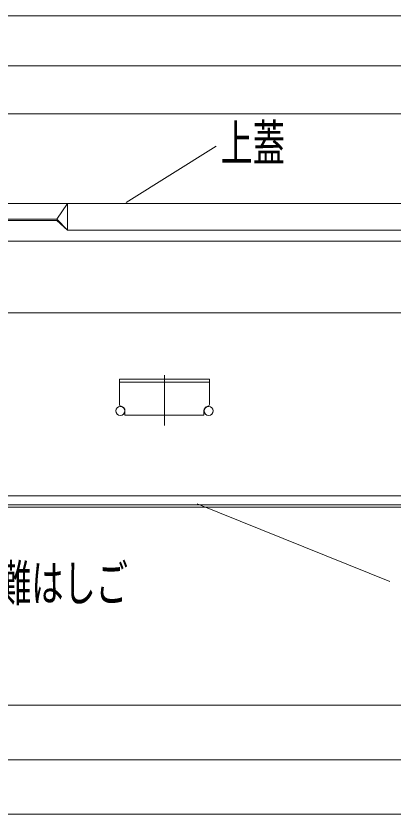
# Model space of a CAD drawing. Units: millimetres, scale not verified. Extents: x -2000 to 2000, y -1385 to 1385.
# Drawn here: x -1182.7 to -972.7, y -1044.5 to -600 of the extents above; entities that cross this region are included whole.
import ezdxf
from ezdxf.enums import TextEntityAlignment as Align

# ---------------------------------------------------------------- set-up
doc = ezdxf.new("R2010")
doc.units = ezdxf.units.MM
doc.header["$LTSCALE"] = 10
for name, color, linetype, lineweight in [('0-1_sunpou', 1, 'Continuous', 9), ('0-2_0', 4, 'Continuous', 9), ('0-8_center', 5, 'Continuous', 9), ('0-F_08文字', 2, 'Continuous', 9)]:
    doc.layers.add(name, color=color, linetype=linetype, lineweight=lineweight)
doc.styles.add('ＭＳ ゴシック', font='')
doc.styles.get('ＭＳ ゴシック').set_extended_font_data('MS Gothic')

msp = doc.modelspace()

# ---------------------------------------------------------------- linework, layer by layer
at = {"layer": '0-1_sunpou'}
for p, q in [((-1532.49, -600.05), (-889.69, -600.05)), ((-1520.44, -627.8), (-900.94, -627.8)), ((-1506.09, -654.51), (-916.09, -654.51)), ((-1494.09, -983.87), (-928.29, -983.87)), ((-1506.09, -1014.39), (-916.09, -1014.39)), ((-1521.09, -1044.55), (-901.09, -1044.55))]:
    msp.add_line(p, q, dxfattribs=at)
at = {"layer": '0-2_0'}
for p, q in [((-897.94, -704.41), (-1209.99, -704.41)), ((-1159.99, -713.16), (-1153.99, -704.41)), ((-1153.99, -704.41), (-1153.99, -719.41)), ((-1159.99, -713.16), (-1209.99, -713.16)), ((-1159.99, -713.91), (-1209.99, -713.91)), ((-1159.99, -713.16), (-1153.99, -719.41)), ((-1159.99, -713.91), (-1153.99, -719.41)), ((-895.94, -719.41), (-1153.99, -719.41)), ((-885.89, -725.41), (-1209.99, -725.41)), ((-885.89, -765.41), (-1209.99, -765.41)), ((-1124.99, -802.41), (-1074.99, -802.41)), ((-1124.99, -802.41), (-1124.99, -816.46)), ((-1124.99, -804.01), (-1074.99, -804.01)), ((-1074.99, -802.41), (-1074.99, -816.46)), ((-1121.99, -820.01), (-1121.99, -822.41)), ((-1077.99, -820.01), (-1077.99, -822.41)), ((-1121.99, -822.41), (-1077.99, -822.41)), ((-1209.99, -867.41), (-911.09, -867.41)), ((-1209.99, -872.41), (-911.09, -872.41)), ((-923.29, -873.61), (-1209.99, -873.61))]:
    msp.add_line(p, q, dxfattribs=at)
for centre in [(-1124.59, -820.01), (-1075.39, -820.01)]:
    msp.add_circle(centre, 2.5, dxfattribs=at)
for centre, radius, start, end in [((-1123.99, -816.46), 1, 180, 260.4072), ((-1124.59, -820.01), 2.6, 0, 80.4049), ((-1075.39, -820.01), 2.6, 99.5951, 180), ((-1075.99, -816.46), 1, 279.5928, 0)]:
    msp.add_arc(centre, radius, start, end, dxfattribs=at)
at = {"layer": '0-8_center'}
msp.add_line((-1099.99, -800.18), (-1099.99, -828.06), dxfattribs=at)
at = {"layer": '0-F_08文字', "color": 1}
for p, q in [((-1071.25, -672.55), (-1121.3, -703.88)), ((-974.45, -915.12), (-1081.72, -871.73))]:
    msp.add_line(p, q, dxfattribs=at)

# ---------------------------------------------------------------- texts
at = {"layer": '0-F_08文字', "style": 'ＭＳ ゴシック', "width": 0.65}
for s, p in [('上蓋', (-1068.75, -686.94)), ('避難はしご', (-1209.99, -932.13))]:
    msp.add_text(s, height=20.23, dxfattribs=at).set_placement(p, align=Align.BOTTOM_LEFT)

doc.saveas('drawing.dxf')
